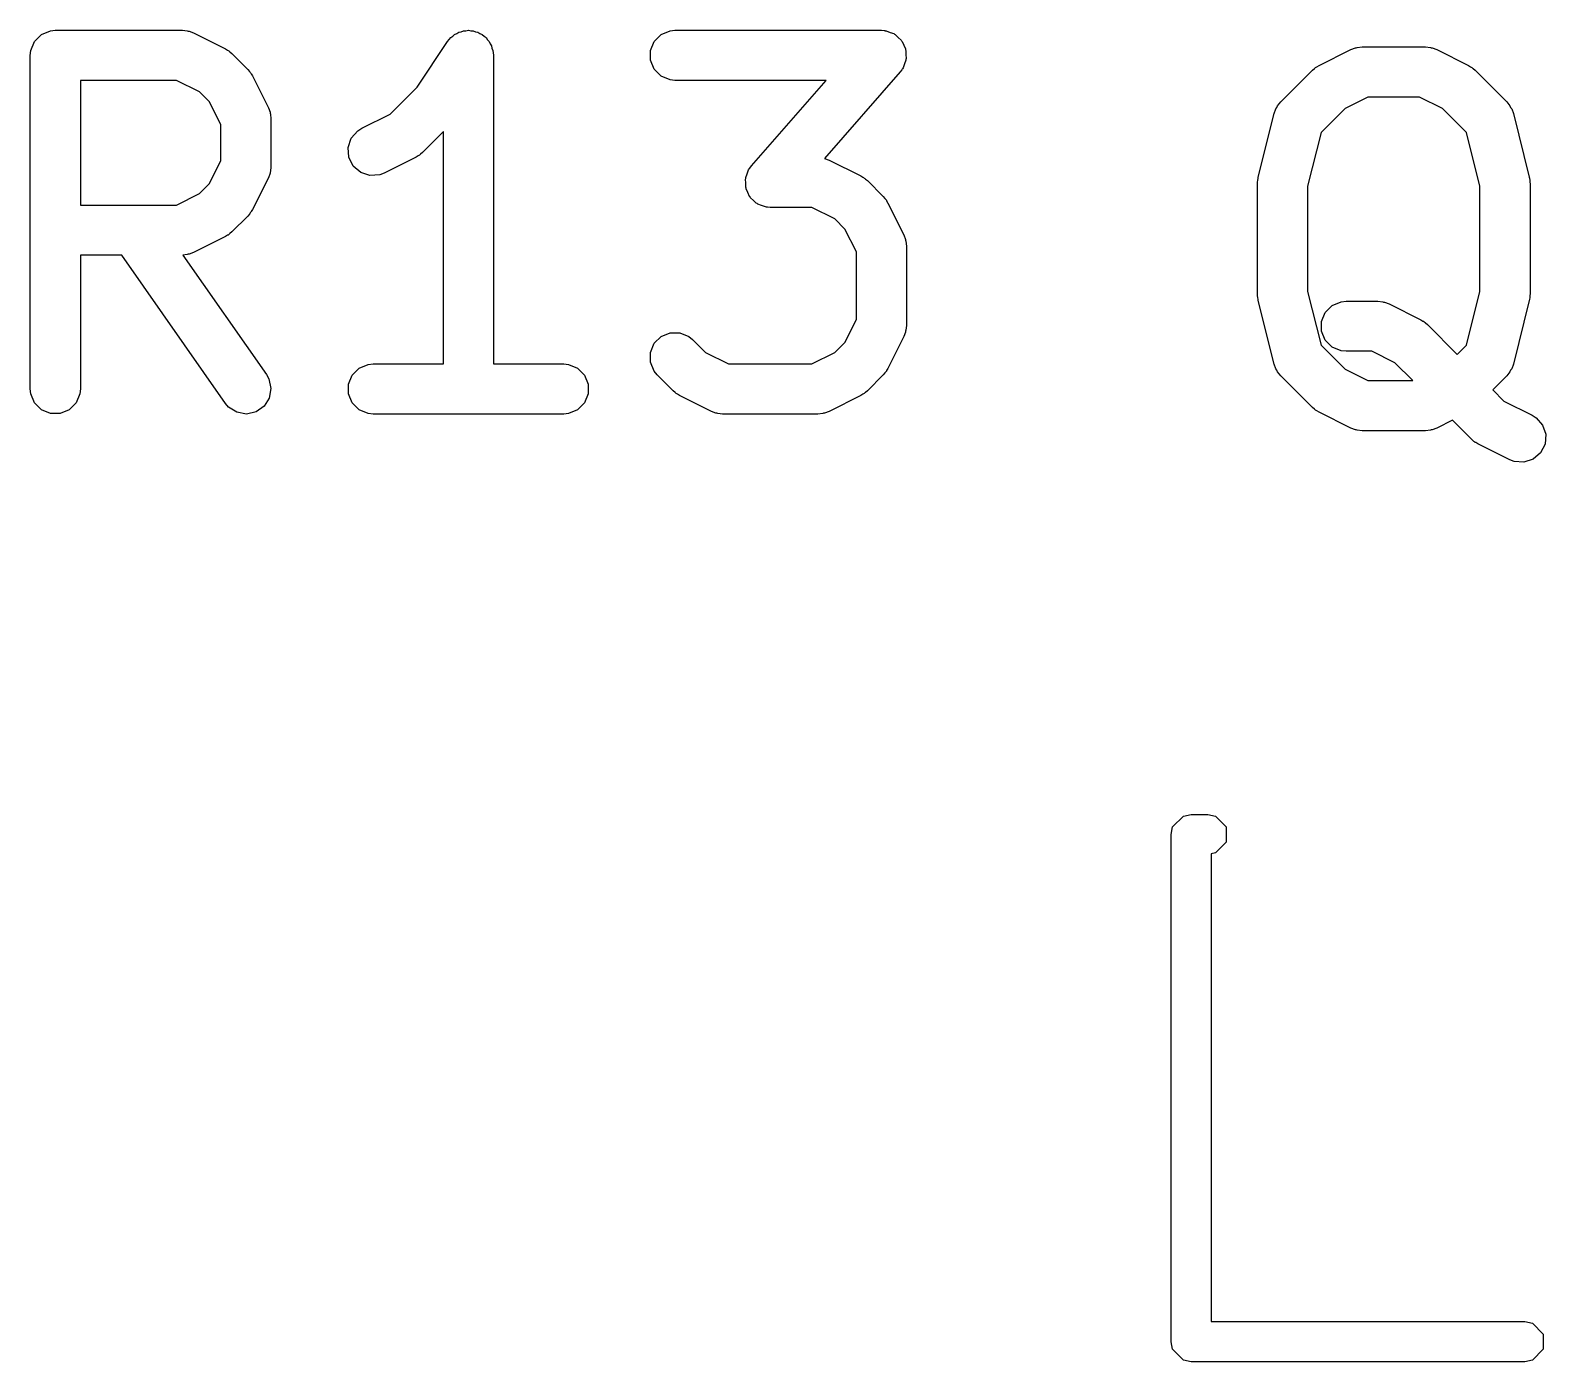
# Model space of a CAD drawing. Header units: millimetres. Extents: x 4 to 152, y 19 to 149.
# Drawn here: x 72.711 to 77.253, y 142.68 to 146.67 of the extents above; entities that cross this region are included whole.
import ezdxf

# ---------------------------------------------------------------- set-up
doc = ezdxf.new("R2010")
doc.units = ezdxf.units.MM
doc.layers.add('F.Silkscreen', color=41, linetype='CONTINUOUS', true_color=0xf2eda1)

msp = doc.modelspace()

# ---------------------------------------------------------------- linework, layer by layer
at = {"layer": 'F.Silkscreen', "linetype": 'CONTINUOUS'}
for p, q in [((72.771082, 146.66874), (72.785714, 146.670181)), ((72.785714, 146.670181), (73.166666, 146.670181)), ((73.166666, 146.670181), (73.181298, 146.66874)), ((74.016525, 146.66874), (74.02373, 146.670181)), ((74.02373, 146.670181), (74.031014, 146.66874)), ((74.628225, 146.66874), (74.642857, 146.670181)), ((74.642857, 146.670181), (75.261904, 146.670181)), ((75.261904, 146.670181), (75.269642, 146.669419)), ((72.712155, 146.609813), (72.723354, 146.636849)), ((72.723354, 146.636849), (72.744046, 146.657541)), ((72.744046, 146.657541), (72.771082, 146.66874)), ((73.181298, 146.66874), (73.183787, 146.667709)), ((73.183787, 146.667709), (73.186475, 146.667518)), ((73.186475, 146.667518), (73.200207, 146.662263)), ((73.200207, 146.662263), (73.295445, 146.614644)), ((73.870285, 146.500104), (73.961405, 146.636784)), ((73.961405, 146.636784), (73.961439, 146.636827)), ((73.961439, 146.636827), (73.961449, 146.636849)), ((73.961449, 146.636849), (73.9615, 146.636901)), ((73.9615, 146.636901), (73.970721, 146.648159)), ((73.970721, 146.648159), (73.97689, 146.652291)), ((73.97689, 146.652291), (73.982141, 146.657541)), ((73.982141, 146.657541), (73.98893, 146.660354)), ((73.98893, 146.660354), (73.995036, 146.664442)), ((73.995036, 146.664442), (74.002316, 146.665899)), ((74.002316, 146.665899), (74.009177, 146.66874)), ((74.009177, 146.66874), (74.016525, 146.66874)), ((74.031014, 146.66874), (74.038441, 146.66874)), ((74.038441, 146.66874), (74.045229, 146.665928)), ((74.045229, 146.665928), (74.052438, 146.664502)), ((74.052438, 146.664502), (74.058617, 146.660383)), ((74.058617, 146.660383), (74.065477, 146.657541)), ((74.065477, 146.657541), (74.07067, 146.652348)), ((74.07067, 146.652348), (74.076787, 146.64827)), ((74.076787, 146.64827), (74.08092, 146.642098)), ((74.08092, 146.642098), (74.086169, 146.636849)), ((74.086169, 146.636849), (74.08898, 146.630062)), ((74.08898, 146.630062), (74.09307, 146.623955)), ((74.569298, 146.609813), (74.580497, 146.636849)), ((74.580497, 146.636849), (74.601189, 146.657541)), ((74.601189, 146.657541), (74.628225, 146.66874)), ((75.269642, 146.669419), (75.27161, 146.66955)), ((75.27161, 146.66955), (75.272965, 146.669092)), ((75.272965, 146.669092), (75.276536, 146.66874)), ((75.276536, 146.66874), (75.287793, 146.664077)), ((75.287793, 146.664077), (75.299331, 146.660175)), ((75.299331, 146.660175), (75.301235, 146.65851)), ((75.301235, 146.65851), (75.303572, 146.657541)), ((75.303572, 146.657541), (75.312182, 146.648931)), ((75.312182, 146.648931), (75.321355, 146.640905)), ((75.321355, 146.640905), (75.322477, 146.638636)), ((75.322477, 146.638636), (75.324264, 146.636849)), ((75.324264, 146.636849), (75.328924, 146.625599)), ((75.328924, 146.625599), (75.334327, 146.614673)), ((72.710714, 146.595181), (72.712155, 146.609813)), ((72.710714, 145.595181), (72.710714, 146.595181)), ((73.295445, 146.614644), (73.301744, 146.61068)), ((73.301744, 146.61068), (73.303572, 146.609922)), ((73.303572, 146.609922), (73.305628, 146.608234)), ((73.305628, 146.608234), (73.307888, 146.606812)), ((73.307888, 146.606812), (73.309187, 146.605314)), ((73.309187, 146.605314), (73.314937, 146.600595)), ((73.314937, 146.600595), (73.362556, 146.552976)), ((74.09307, 146.623955), (74.094526, 146.616674)), ((74.094526, 146.616674), (74.097368, 146.609813)), ((74.097368, 146.609813), (74.098793, 146.595337)), ((74.098793, 146.595337), (74.098809, 146.59526)), ((74.098809, 146.59526), (74.098803, 146.595234)), ((74.098803, 146.595234), (74.098809, 146.595181)), ((74.098809, 146.595181), (74.098809, 145.670181)), ((74.569298, 146.580549), (74.569298, 146.609813)), ((74.580497, 146.553513), (74.569298, 146.580549)), ((75.335463, 146.580549), (75.330799, 146.569292)), ((75.334327, 146.614673), (75.334495, 146.61215)), ((75.334495, 146.61215), (75.335463, 146.609813)), ((75.335463, 146.609813), (75.335463, 146.597629)), ((75.335463, 146.597629), (75.336273, 146.585475)), ((75.336273, 146.585475), (75.335463, 146.58308)), ((75.335463, 146.58308), (75.335463, 146.580549)), ((76.573602, 146.564644), (76.66884, 146.612263)), ((76.66884, 146.612263), (76.682571, 146.617518)), ((76.682571, 146.617518), (76.68526, 146.61771)), ((76.68526, 146.61771), (76.687749, 146.61874)), ((76.687749, 146.61874), (76.702381, 146.620181)), ((76.702381, 146.620181), (76.892857, 146.620181)), ((76.892857, 146.620181), (76.907489, 146.61874)), ((76.907489, 146.61874), (76.909978, 146.617709)), ((76.909978, 146.617709), (76.912666, 146.617518)), ((76.912666, 146.617518), (76.926398, 146.612263)), ((76.926398, 146.612263), (77.021636, 146.564644)), ((73.362556, 146.552976), (73.367274, 146.547227)), ((73.367274, 146.547227), (73.368773, 146.545927)), ((73.368773, 146.545927), (73.370194, 146.543668)), ((73.370194, 146.543668), (73.371883, 146.541611)), ((73.371883, 146.541611), (73.37264, 146.539784)), ((73.37264, 146.539784), (73.376605, 146.533484)), ((74.601189, 146.532821), (74.580497, 146.553513)), ((75.318347, 146.545793), (75.091451, 146.286484)), ((75.322868, 146.552118), (75.318347, 146.545793)), ((75.324264, 146.553513), (75.322868, 146.552118)), ((75.324812, 146.554837), (75.324264, 146.553513)), ((75.326898, 146.557754), (75.324812, 146.554837)), ((75.330799, 146.569292), (75.326898, 146.557754)), ((76.458872, 146.455357), (76.55411, 146.550595)), ((76.55411, 146.550595), (76.55986, 146.555316)), ((76.55986, 146.555316), (76.561159, 146.556812)), ((76.561159, 146.556812), (76.563413, 146.558232)), ((76.563413, 146.558232), (76.565475, 146.559923)), ((76.565475, 146.559923), (76.567307, 146.560682)), ((76.567307, 146.560682), (76.573602, 146.564644)), ((77.021636, 146.564644), (77.027935, 146.56068)), ((77.027935, 146.56068), (77.029763, 146.559922)), ((77.029763, 146.559922), (77.031819, 146.558234)), ((77.031819, 146.558234), (77.034079, 146.556812)), ((77.034079, 146.556812), (77.035378, 146.555314)), ((77.035378, 146.555314), (77.041128, 146.550595)), ((77.041128, 146.550595), (77.136366, 146.455357)), ((73.148961, 146.520181), (72.860714, 146.520181)), ((72.860714, 146.520181), (72.860714, 146.146372)), ((73.217477, 146.485923), (73.148961, 146.520181)), ((73.376605, 146.533484), (73.424224, 146.438246)), ((73.788906, 146.418725), (73.870285, 146.500104)), ((74.628225, 146.521622), (74.601189, 146.532821)), ((74.642857, 146.520181), (74.628225, 146.521622)), ((75.096622, 146.520181), (74.642857, 146.520181)), ((74.872128, 146.263617), (75.096622, 146.520181)), ((73.247884, 146.455516), (73.217477, 146.485923)), ((73.282142, 146.387), (73.247884, 146.455516)), ((76.447411, 146.438842), (76.449545, 146.443992)), ((76.449545, 146.443992), (76.458872, 146.455357)), ((76.720086, 146.470181), (76.65157, 146.435923)), ((76.875152, 146.470181), (76.720086, 146.470181)), ((76.943668, 146.435923), (76.875152, 146.470181)), ((77.136366, 146.455357), (77.145694, 146.443992)), ((77.145694, 146.443992), (77.147828, 146.438839)), ((73.424224, 146.438246), (73.429479, 146.424515)), ((73.429479, 146.424515), (73.42967, 146.421826)), ((73.42967, 146.421826), (73.430701, 146.419337)), ((73.430701, 146.419337), (73.432142, 146.404705)), ((73.432142, 146.404705), (73.432142, 146.261848)), ((73.704554, 146.376549), (73.788906, 146.418725)), ((76.391525, 146.230038), (76.439144, 146.420514)), ((76.439144, 146.420514), (76.444091, 146.43436)), ((76.444091, 146.43436), (76.447411, 146.438842)), ((76.65157, 146.435923), (76.579627, 146.363981)), ((77.01561, 146.363981), (76.943668, 146.435923)), ((77.147828, 146.438839), (77.151147, 146.43436)), ((77.151147, 146.43436), (77.156094, 146.420514)), ((77.156094, 146.420514), (77.203713, 146.230038)), ((73.282142, 146.279553), (73.282142, 146.387)), ((73.672938, 146.346609), (73.692111, 146.368717)), ((73.692111, 146.368717), (73.704554, 146.376549)), ((73.948809, 146.366496), (73.886366, 146.304053)), ((73.948809, 145.670181), (73.948809, 146.366496)), ((76.579627, 146.363981), (76.539286, 146.202614)), ((77.055952, 146.202614), (77.01561, 146.363981)), ((73.663684, 146.318848), (73.672938, 146.346609)), ((73.665758, 146.289658), (73.663684, 146.318848)), ((73.247884, 146.211037), (73.282142, 146.279553)), ((73.432142, 146.261848), (73.430701, 146.247216)), ((73.678845, 146.263483), (73.665758, 146.289658)), ((73.700953, 146.24431), (73.678845, 146.263483)), ((73.866874, 146.290004), (73.771636, 146.242385)), ((73.873173, 146.293969), (73.866874, 146.290004)), ((73.875001, 146.294726), (73.873173, 146.293969)), ((73.877057, 146.296415), (73.875001, 146.294726)), ((73.879317, 146.297836), (73.877057, 146.296415)), ((73.880616, 146.299335), (73.879317, 146.297836)), ((73.886366, 146.304053), (73.880616, 146.299335)), ((74.867606, 146.257293), (74.872128, 146.263617)), ((75.091451, 146.286484), (75.104969, 146.281311)), ((75.104969, 146.281311), (75.200207, 146.233692)), ((73.424224, 146.228307), (73.376605, 146.133069)), ((73.429479, 146.242038), (73.424224, 146.228307)), ((73.42967, 146.244728), (73.429479, 146.242038)), ((73.430701, 146.247216), (73.42967, 146.244728)), ((73.728714, 146.235056), (73.700953, 146.24431)), ((73.757904, 146.23713), (73.728714, 146.235056)), ((73.771636, 146.242385), (73.757904, 146.23713)), ((74.854202, 146.223935), (74.855012, 146.226331)), ((74.855012, 146.211782), (74.854202, 146.223935)), ((74.855012, 146.228861), (74.859675, 146.240119)), ((74.855012, 146.226331), (74.855012, 146.228861)), ((74.859675, 146.240119), (74.863577, 146.251656)), ((74.863577, 146.251656), (74.865662, 146.254574)), ((74.865662, 146.254574), (74.866211, 146.255897)), ((74.866211, 146.255897), (74.867606, 146.257293)), ((75.200207, 146.233692), (75.206506, 146.229728)), ((75.206506, 146.229728), (75.208334, 146.22897)), ((75.208334, 146.22897), (75.21039, 146.227282)), ((75.21039, 146.227282), (75.21265, 146.22586)), ((75.21265, 146.22586), (75.213949, 146.224362)), ((75.213949, 146.224362), (75.219699, 146.219643)), ((75.219699, 146.219643), (75.267318, 146.172024)), ((76.389375, 146.215494), (76.390184, 146.220968)), ((76.390184, 146.220968), (76.390727, 146.22648)), ((76.390727, 146.22648), (76.391149, 146.227502)), ((76.391149, 146.227502), (76.391525, 146.230038)), ((77.203713, 146.230038), (77.204088, 146.227502)), ((77.204088, 146.227502), (77.204511, 146.22648)), ((77.204511, 146.22648), (77.205053, 146.220968)), ((77.205053, 146.220968), (77.205863, 146.215494)), ((73.148961, 146.146372), (73.217477, 146.18063)), ((73.217477, 146.18063), (73.247884, 146.211037)), ((74.855012, 146.199597), (74.855012, 146.211782)), ((74.855979, 146.197261), (74.855012, 146.199597)), ((74.856148, 146.194737), (74.855979, 146.197261)), ((74.86155, 146.183812), (74.856148, 146.194737)), ((74.866211, 146.172561), (74.86155, 146.183812)), ((74.867997, 146.170775), (74.866211, 146.172561)), ((74.86912, 146.168505), (74.867997, 146.170775)), ((75.267318, 146.172024), (75.272036, 146.166275)), ((76.389286, 146.211848), (76.389537, 146.214402)), ((76.389286, 145.878515), (76.389286, 146.211848)), ((76.389537, 146.214402), (76.389375, 146.215494)), ((76.539286, 146.202614), (76.539286, 145.887749)), ((77.055952, 145.887749), (77.055952, 146.202614)), ((77.205863, 146.215494), (77.2057, 146.214402)), ((77.2057, 146.214402), (77.205952, 146.211848)), ((77.205952, 146.211848), (77.205952, 145.878515)), ((72.860714, 146.146372), (73.148961, 146.146372)), ((73.371883, 146.124942), (73.370194, 146.122886)), ((73.37264, 146.12677), (73.371883, 146.124942)), ((73.376605, 146.133069), (73.37264, 146.12677)), ((74.878292, 146.16048), (74.86912, 146.168505)), ((74.886903, 146.151869), (74.878292, 146.16048)), ((74.889239, 146.150901), (74.886903, 146.151869)), ((74.891144, 146.149235), (74.889239, 146.150901)), ((74.902681, 146.145334), (74.891144, 146.149235)), ((74.913939, 146.14067), (74.902681, 146.145334)), ((74.917509, 146.140319), (74.913939, 146.14067)), ((74.918865, 146.13986), (74.917509, 146.140319)), ((74.920832, 146.139992), (74.918865, 146.13986)), ((74.928571, 146.139229), (74.920832, 146.139992)), ((75.053723, 146.139229), (74.928571, 146.139229)), ((75.122239, 146.104971), (75.053723, 146.139229)), ((75.272036, 146.166275), (75.273535, 146.164975)), ((75.273535, 146.164975), (75.274956, 146.162716)), ((75.274956, 146.162716), (75.276645, 146.160659)), ((75.276645, 146.160659), (75.277402, 146.158832)), ((75.277402, 146.158832), (75.281367, 146.152532)), ((75.281367, 146.152532), (75.328986, 146.057294)), ((73.362556, 146.113577), (73.314937, 146.065958)), ((73.367274, 146.119327), (73.362556, 146.113577)), ((73.368773, 146.120626), (73.367274, 146.119327)), ((73.370194, 146.122886), (73.368773, 146.120626)), ((75.152646, 146.074564), (75.122239, 146.104971)), ((73.295445, 146.051909), (73.200207, 146.00429)), ((73.301744, 146.055874), (73.295445, 146.051909)), ((73.303572, 146.056631), (73.301744, 146.055874)), ((73.305628, 146.05832), (73.303572, 146.056631)), ((73.307888, 146.059741), (73.305628, 146.05832)), ((73.309187, 146.06124), (73.307888, 146.059741)), ((73.314937, 146.065958), (73.309187, 146.06124)), ((75.186904, 146.006048), (75.152646, 146.074564)), ((75.328986, 146.057294), (75.334241, 146.043563)), ((75.334241, 146.043563), (75.334432, 146.040874)), ((75.334432, 146.040874), (75.335463, 146.038385)), ((75.335463, 146.038385), (75.336904, 146.023753)), ((72.98476, 145.996372), (72.860714, 145.996372)), ((72.860714, 145.996372), (72.860714, 145.595181)), ((73.2957, 145.552171), (72.98476, 145.996372)), ((73.181298, 145.997813), (73.167781, 145.996482)), ((73.167781, 145.996482), (73.418585, 145.63819)), ((73.183787, 145.998845), (73.181298, 145.997813)), ((73.186475, 145.999035), (73.183787, 145.998845)), ((73.200207, 146.00429), (73.186475, 145.999035)), ((75.186904, 145.803363), (75.186904, 146.006048)), ((75.336904, 146.023753), (75.336904, 145.785658)), ((76.389537, 145.875962), (76.389286, 145.878515)), ((76.389375, 145.874869), (76.389537, 145.875962)), ((76.390184, 145.869396), (76.389375, 145.874869)), ((76.390727, 145.863883), (76.390184, 145.869396)), ((76.391149, 145.862862), (76.390727, 145.863883)), ((76.391525, 145.860325), (76.391149, 145.862862)), ((76.439144, 145.669849), (76.391525, 145.860325)), ((76.539286, 145.887749), (76.579627, 145.726383)), ((76.613094, 145.845637), (76.64013, 145.856836)), ((76.64013, 145.856836), (76.654762, 145.858277)), ((76.654762, 145.858277), (76.75, 145.858277)), ((76.75, 145.858277), (76.764632, 145.856836)), ((76.764632, 145.856836), (76.767121, 145.855805)), ((76.767121, 145.855805), (76.769809, 145.855614)), ((76.769809, 145.855614), (76.783541, 145.850359)), ((77.01561, 145.726383), (77.055952, 145.887749)), ((77.203713, 145.860325), (77.156094, 145.669849)), ((77.204088, 145.862862), (77.203713, 145.860325)), ((77.204511, 145.863883), (77.204088, 145.862862)), ((77.205053, 145.869396), (77.204511, 145.863883)), ((77.205863, 145.874869), (77.205053, 145.869396)), ((77.205952, 145.878515), (77.2057, 145.875962)), ((77.2057, 145.875962), (77.205863, 145.874869)), ((76.581203, 145.797909), (76.592402, 145.824945)), ((76.592402, 145.824945), (76.613094, 145.845637)), ((76.783541, 145.850359), (76.878779, 145.80274)), ((74.60119, 145.752781), (74.628226, 145.763979)), ((74.628226, 145.763979), (74.657489, 145.763979)), ((74.657489, 145.763979), (74.684525, 145.75278)), ((75.152645, 145.734847), (75.186904, 145.803363)), ((75.334241, 145.765848), (75.328986, 145.752117)), ((75.334432, 145.768538), (75.334241, 145.765848)), ((75.335463, 145.771026), (75.334432, 145.768538)), ((75.336904, 145.785658), (75.335463, 145.771026)), ((76.581203, 145.768645), (76.581203, 145.797909)), ((76.592402, 145.741609), (76.581203, 145.768645)), ((76.878779, 145.80274), (76.885078, 145.798776)), ((76.885078, 145.798776), (76.886906, 145.798018)), ((76.886906, 145.798018), (76.888962, 145.79633)), ((76.888962, 145.79633), (76.891222, 145.794908)), ((76.891222, 145.794908), (76.892521, 145.79341)), ((76.892521, 145.79341), (76.898271, 145.788691)), ((76.898271, 145.788691), (76.988094, 145.698867)), ((74.569298, 145.705052), (74.580497, 145.732088)), ((74.580497, 145.732088), (74.60119, 145.752781)), ((74.684525, 145.75278), (74.695891, 145.743452)), ((74.695891, 145.743452), (74.734903, 145.704439)), ((75.122238, 145.704439), (75.152645, 145.734847)), ((75.328986, 145.752117), (75.281367, 145.656879)), ((76.579627, 145.726383), (76.65157, 145.654439)), ((76.613094, 145.720917), (76.592402, 145.741609)), ((76.64013, 145.709718), (76.613094, 145.720917)), ((76.988094, 145.698867), (77.01561, 145.726383)), ((74.569298, 145.675789), (74.569298, 145.705052)), ((74.580496, 145.648753), (74.569298, 145.675789)), ((74.734903, 145.704439), (74.803419, 145.670181)), ((75.053723, 145.670181), (75.122238, 145.704439)), ((76.654762, 145.708277), (76.64013, 145.709718)), ((76.732295, 145.708277), (76.654762, 145.708277)), ((76.80081, 145.67402), (76.732295, 145.708277)), ((76.854649, 145.620181), (76.80081, 145.67402)), ((73.418585, 145.63819), (73.425795, 145.625377)), ((73.425795, 145.625377), (73.432124, 145.596806)), ((73.664536, 145.609813), (73.675735, 145.636849)), ((73.675735, 145.636849), (73.696427, 145.657541)), ((73.696427, 145.657541), (73.723463, 145.66874)), ((73.723463, 145.66874), (73.738095, 145.670181)), ((73.738095, 145.670181), (73.948809, 145.670181)), ((74.098809, 145.670181), (74.309523, 145.670181)), ((74.309523, 145.670181), (74.324155, 145.66874)), ((74.324155, 145.66874), (74.351191, 145.657541)), ((74.351191, 145.657541), (74.371883, 145.636849)), ((74.371883, 145.636849), (74.383082, 145.609813)), ((74.589823, 145.637388), (74.580496, 145.648753)), ((74.637442, 145.589768), (74.589823, 145.637388)), ((74.803419, 145.670181), (75.053723, 145.670181)), ((75.267318, 145.637387), (75.2197, 145.589768)), ((75.272036, 145.643137), (75.267318, 145.637387)), ((75.273535, 145.644436), (75.272036, 145.643137)), ((75.274956, 145.646695), (75.273535, 145.644436)), ((75.276646, 145.648753), (75.274956, 145.646695)), ((75.277403, 145.650583), (75.276646, 145.648753)), ((75.281367, 145.656879), (75.277403, 145.650583)), ((76.444091, 145.656003), (76.439144, 145.669849)), ((76.44741, 145.651524), (76.444091, 145.656003)), ((76.449544, 145.646372), (76.44741, 145.651524)), ((76.458872, 145.635006), (76.449544, 145.646372)), ((76.55411, 145.539767), (76.458872, 145.635006)), ((76.65157, 145.654439), (76.720086, 145.620181)), ((77.136367, 145.635007), (77.09416, 145.592801)), ((77.145694, 145.646372), (77.136367, 145.635007)), ((77.147827, 145.651524), (77.145694, 145.646372)), ((77.151147, 145.656003), (77.147827, 145.651524)), ((77.156094, 145.669849), (77.151147, 145.656003)), ((72.712155, 145.580549), (72.710714, 145.595181)), ((72.723354, 145.553513), (72.712155, 145.580549)), ((72.859273, 145.580549), (72.848074, 145.553513)), ((72.860714, 145.595181), (72.859273, 145.580549)), ((73.432124, 145.596806), (73.427039, 145.567988)), ((73.664536, 145.580549), (73.664536, 145.609813)), ((73.675735, 145.553513), (73.664536, 145.580549)), ((74.383082, 145.580549), (74.371883, 145.553513)), ((74.383082, 145.609813), (74.383082, 145.580549)), ((74.643191, 145.58505), (74.637442, 145.589768)), ((74.644492, 145.58355), (74.643191, 145.58505)), ((74.646751, 145.582128), (74.644492, 145.58355)), ((74.648808, 145.58044), (74.646751, 145.582128)), ((74.650635, 145.579683), (74.648808, 145.58044)), ((75.208334, 145.58044), (75.206506, 145.579683)), ((75.21039, 145.582128), (75.208334, 145.58044)), ((75.21265, 145.58355), (75.21039, 145.582128)), ((75.21395, 145.58505), (75.21265, 145.58355)), ((75.2197, 145.589768), (75.21395, 145.58505)), ((76.720086, 145.620181), (76.854649, 145.620181)), ((77.09416, 145.592801), (77.12776, 145.559201)), ((72.744046, 145.532821), (72.723354, 145.553513)), ((72.848074, 145.553513), (72.827382, 145.532821)), ((73.305271, 145.541011), (73.2957, 145.552171)), ((73.32995, 145.525284), (73.305271, 145.541011)), ((73.411312, 145.54331), (73.387338, 145.526528)), ((73.427039, 145.567988), (73.411312, 145.54331)), ((73.696427, 145.532821), (73.675735, 145.553513)), ((74.371883, 145.553513), (74.351191, 145.532821)), ((74.656935, 145.575718), (74.650635, 145.579683)), ((74.752173, 145.528099), (74.656935, 145.575718)), ((75.200207, 145.575718), (75.104969, 145.528099)), ((75.206506, 145.579683), (75.200207, 145.575718)), ((76.55986, 145.535047), (76.55411, 145.539767)), ((76.561159, 145.53355), (76.55986, 145.535047)), ((77.12776, 145.559201), (77.212112, 145.517025)), ((72.771082, 145.521622), (72.744046, 145.532821)), ((72.800346, 145.521622), (72.771082, 145.521622)), ((72.827382, 145.532821), (72.800346, 145.521622)), ((73.358767, 145.520198), (73.32995, 145.525284)), ((73.387338, 145.526528), (73.358767, 145.520198)), ((73.723463, 145.521622), (73.696427, 145.532821)), ((73.738095, 145.520181), (73.723463, 145.521622)), ((74.309523, 145.520181), (73.738095, 145.520181)), ((74.324155, 145.521622), (74.309523, 145.520181)), ((74.351191, 145.532821), (74.324155, 145.521622)), ((74.765904, 145.522844), (74.752173, 145.528099)), ((74.768593, 145.522653), (74.765904, 145.522844)), ((74.771082, 145.521622), (74.768593, 145.522653)), ((74.785714, 145.520181), (74.771082, 145.521622)), ((75.071428, 145.520181), (74.785714, 145.520181)), ((75.08606, 145.521622), (75.071428, 145.520181)), ((75.088549, 145.522654), (75.08606, 145.521622)), ((75.091237, 145.522844), (75.088549, 145.522654)), ((75.104969, 145.528099), (75.091237, 145.522844)), ((76.563413, 145.532131), (76.561159, 145.53355)), ((76.565475, 145.530439), (76.563413, 145.532131)), ((76.567307, 145.529681), (76.565475, 145.530439)), ((76.573602, 145.525718), (76.567307, 145.529681)), ((76.66884, 145.478099), (76.573602, 145.525718)), ((76.973286, 145.501543), (76.926398, 145.478099)), ((77.0303, 145.444529), (76.973286, 145.501543)), ((77.212112, 145.517025), (77.224555, 145.509193)), ((77.224555, 145.509193), (77.243728, 145.487085)), ((76.682571, 145.472844), (76.66884, 145.478099)), ((76.68526, 145.472653), (76.682571, 145.472844)), ((76.687749, 145.471622), (76.68526, 145.472653)), ((76.702381, 145.470181), (76.687749, 145.471622)), ((76.892857, 145.470181), (76.702381, 145.470181)), ((76.907489, 145.471622), (76.892857, 145.470181)), ((76.909978, 145.472654), (76.907489, 145.471622)), ((76.912666, 145.472844), (76.909978, 145.472654)), ((76.926398, 145.478099), (76.912666, 145.472844)), ((77.03605, 145.439809), (77.0303, 145.444529)), ((77.243728, 145.487085), (77.252982, 145.459324)), ((77.252982, 145.459324), (77.250908, 145.430134)), ((77.037349, 145.438312), (77.03605, 145.439809)), ((77.039603, 145.436893), (77.037349, 145.438312)), ((77.041665, 145.435201), (77.039603, 145.436893)), ((77.043497, 145.434443), (77.041665, 145.435201)), ((77.049792, 145.43048), (77.043497, 145.434443)), ((77.14503, 145.382861), (77.049792, 145.43048)), ((77.23782, 145.403959), (77.215713, 145.384786)), ((77.250908, 145.430134), (77.23782, 145.403959)), ((77.158761, 145.377606), (77.14503, 145.382861)), ((77.187951, 145.375532), (77.158761, 145.377606)), ((77.215713, 145.384786), (77.187951, 145.375532)), ((76.134567, 144.282961), (76.167039, 144.315433)), ((76.167039, 144.315433), (76.19, 144.32)), ((76.19, 144.32), (76.24, 144.32)), ((76.24, 144.32), (76.262961, 144.315433)), ((76.262961, 144.315433), (76.295433, 144.282961)), ((76.13, 144.26), (76.134567, 144.282961)), ((76.295433, 144.282961), (76.295433, 144.237039)), ((76.13, 142.74), (76.13, 144.26)), ((76.295433, 144.237039), (76.262961, 144.204567)), ((76.262961, 144.204567), (76.25, 144.20199)), ((76.25, 144.20199), (76.25, 142.8)), ((76.25, 142.8), (77.19, 142.8)), ((77.19, 142.8), (77.212961, 142.795433)), ((77.212961, 142.795433), (77.245433, 142.762961)), ((76.134567, 142.717039), (76.13, 142.74)), ((77.245433, 142.762961), (77.245433, 142.717039)), ((76.167039, 142.684567), (76.134567, 142.717039)), ((76.19, 142.68), (76.167039, 142.684567)), ((77.19, 142.68), (76.19, 142.68)), ((77.212961, 142.684567), (77.19, 142.68)), ((77.245433, 142.717039), (77.212961, 142.684567))]:
    msp.add_line(p, q, dxfattribs=at)

doc.saveas('drawing.dxf')
